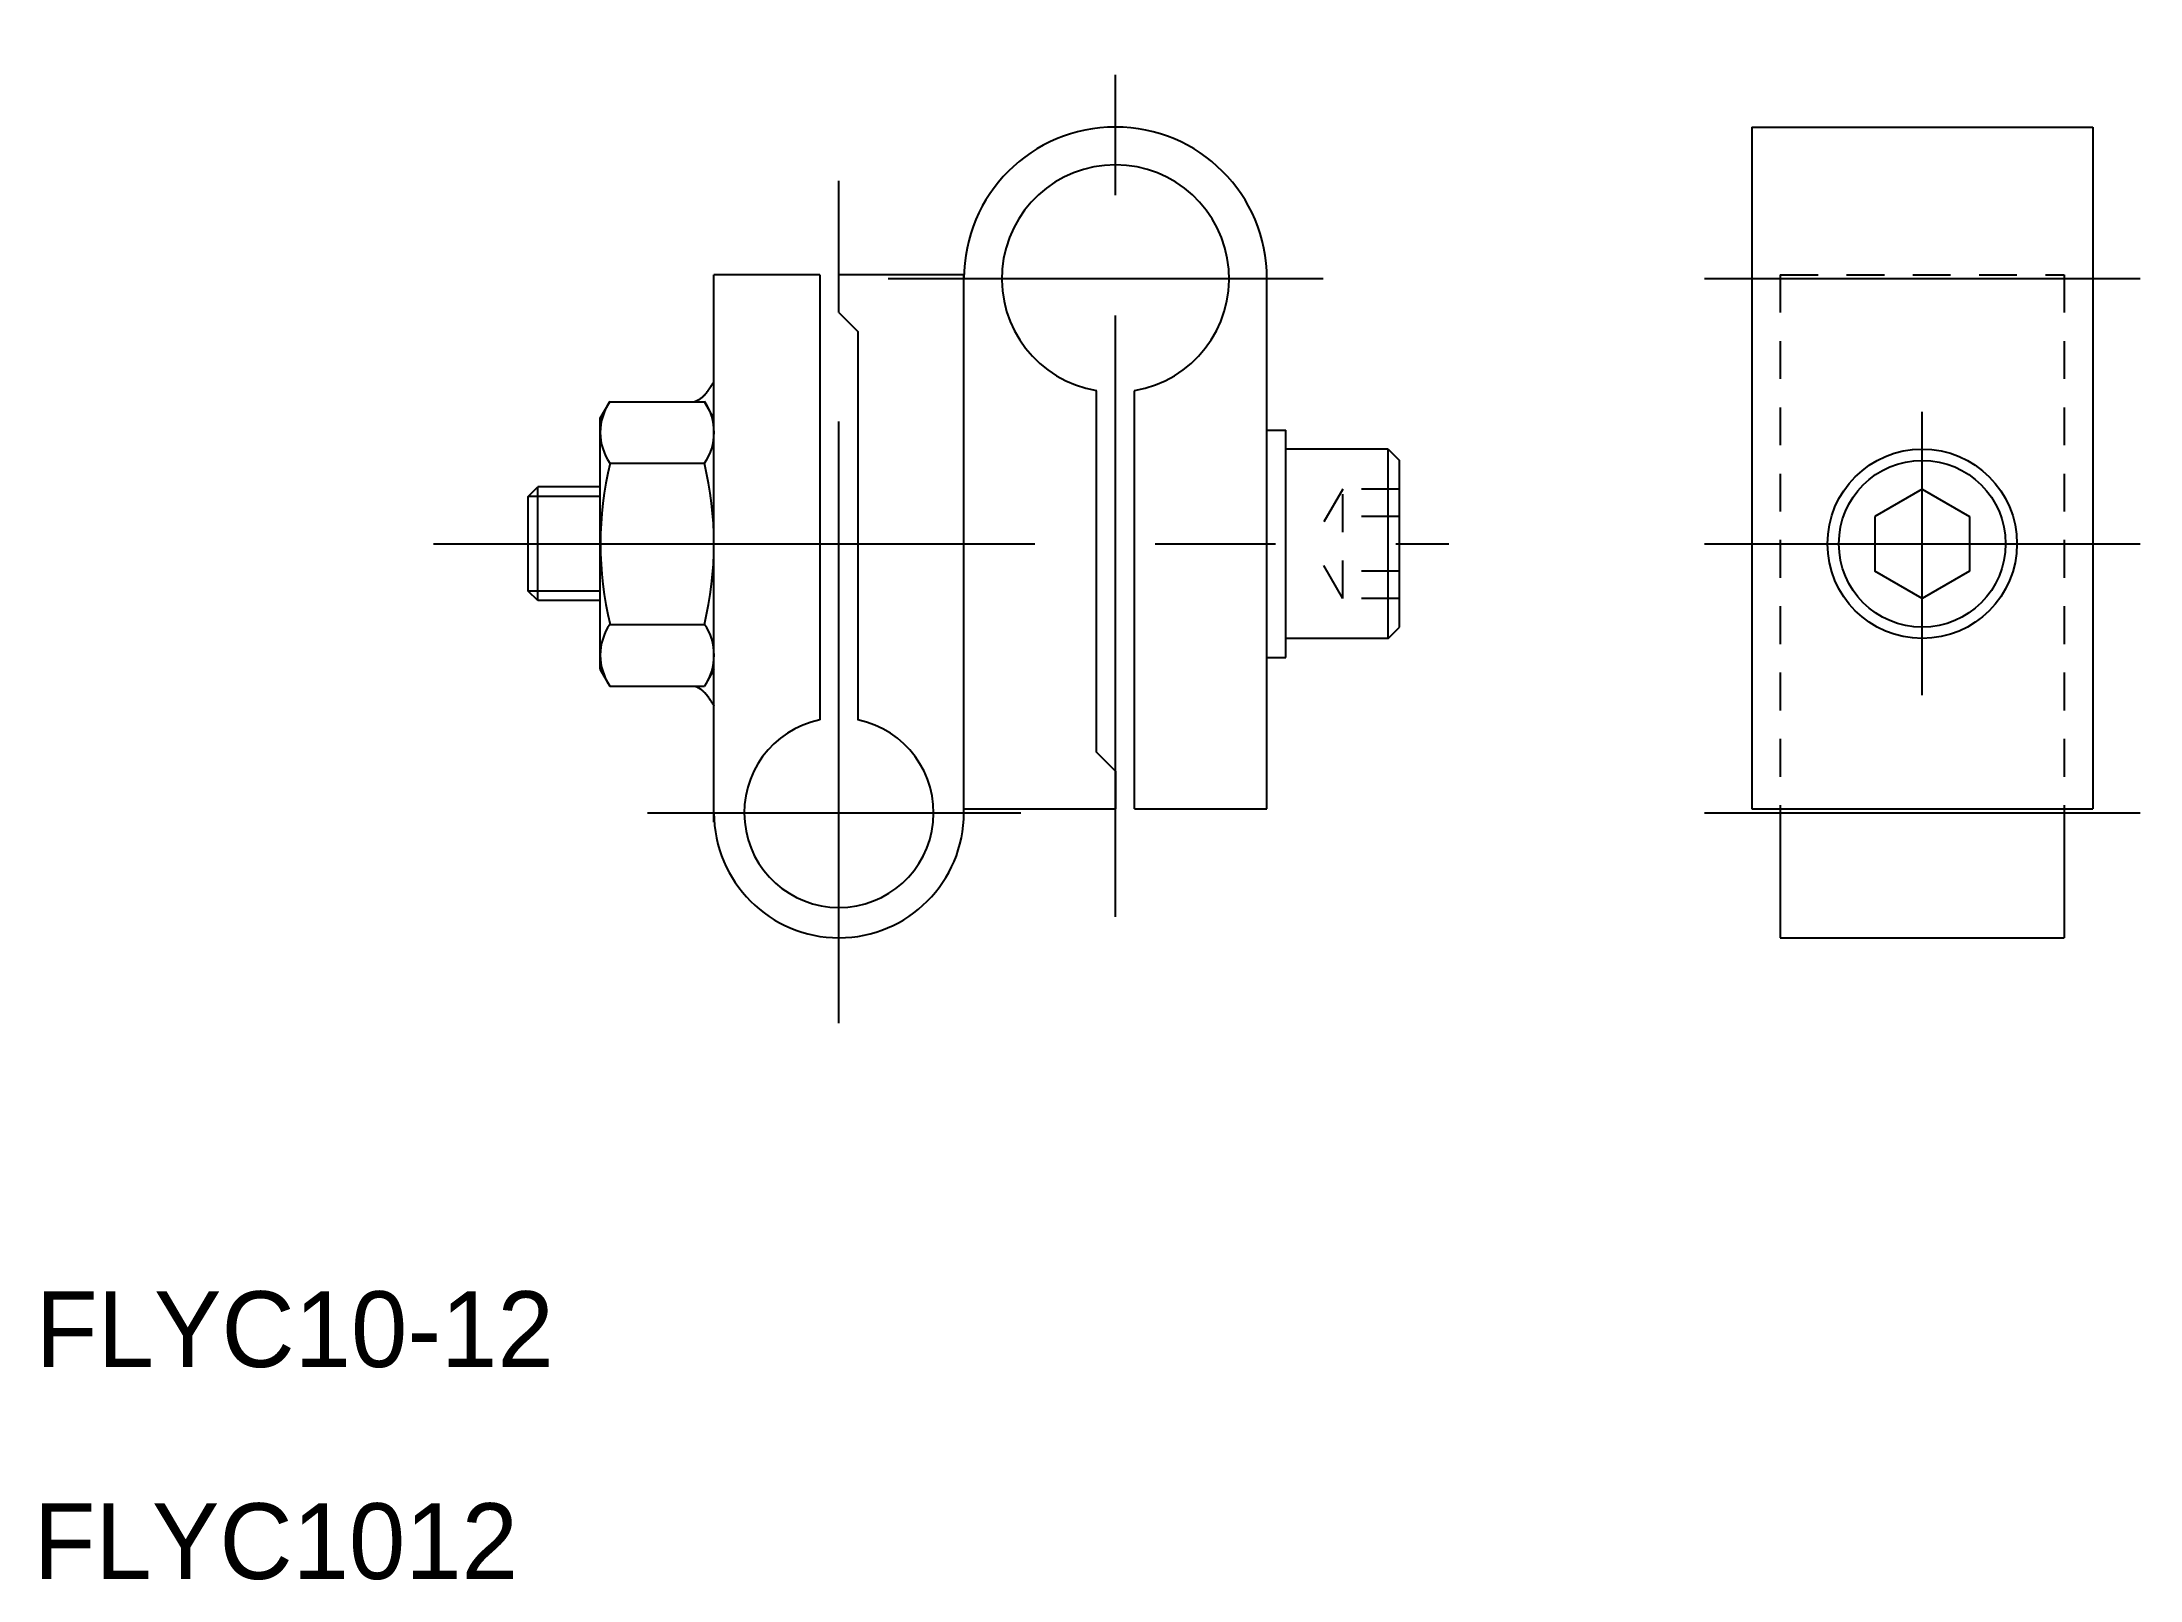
# Model space of a CAD drawing. Extents: x 431 to 541, y 597 to 678.
import ezdxf

# ---------------------------------------------------------------- set-up
doc = ezdxf.new("R2010")
doc.units = 0
doc.linetypes.add('CENTER', pattern=[50.8, 31.75, -6.35, 6.35, -6.35])
doc.linetypes.add('DASHED', pattern=[3.5, 2, -1.5])
doc.layers.get('0').update_dxf_attribs({"linetype": 'CONTINUOUS'})
doc.layers.add('CENTER', color=1, linetype='CENTER')

msp = doc.modelspace()

# ---------------------------------------------------------------- linework, layer by layer
at = {"color": 7, "linetype": 'CONTINUOUS'}
for p, q in [((521, 673.27), (539, 673.27)), ((521, 673.27), (521, 637.27)), ((539, 673.27), (539, 637.27)), ((466.2, 636.57), (466.2, 665.47)), ((471.8, 665.47), (466.2, 665.47)), ((471.8, 665.47), (471.8, 641.97)), ((472.8, 663.47), (472.8, 665.47)), ((479.4, 665.47), (472.8, 665.47)), ((479.4, 637.07), (479.4, 665.47)), ((495.4, 637.27), (495.4, 665.27)), ((472.8, 663.47), (473.8, 662.47)), ((473.8, 662.47), (473.8, 641.97)), ((486.4, 640.27), (486.4, 659.35)), ((488.4, 637.27), (488.4, 659.35)), ((460.2, 657.9), (460.71, 658.77)), ((460.71, 658.77), (465.7, 658.77)), ((466.2, 657.9), (465.7, 658.77)), ((460.2, 644.63), (460.2, 657.9)), ((466.2, 644.63), (466.2, 657.9)), ((495.4, 657.27), (496.4, 657.27)), ((496.4, 645.27), (496.4, 657.27)), ((501.8, 656.27), (496.4, 656.27)), ((501.8, 646.27), (501.8, 656.27)), ((460.71, 655.52), (465.7, 655.52)), ((502.4, 646.87), (502.4, 655.67)), ((456.4, 653.77), (456.9, 654.27)), ((456.4, 648.77), (456.4, 653.77)), ((460.2, 654.27), (456.9, 654.27)), ((456.9, 648.27), (456.9, 654.27)), ((530, 654.16), (527.5, 652.71)), ((530, 654.16), (532.5, 652.71)), ((527.5, 652.71), (527.5, 649.83)), ((532.5, 652.71), (532.5, 649.83)), ((530, 648.38), (527.5, 649.83)), ((532.5, 649.83), (530, 648.38)), ((456.9, 648.27), (456.4, 648.77)), ((460.2, 648.27), (456.9, 648.27)), ((460.71, 647.01), (465.7, 647.01)), ((501.8, 646.27), (496.4, 646.27)), ((495.4, 645.27), (496.4, 645.27)), ((460.2, 644.63), (460.71, 643.76)), ((460.71, 643.76), (465.7, 643.76)), ((466.2, 644.63), (465.7, 643.76)), ((487.4, 639.27), (486.4, 640.27)), ((487.4, 639.27), (487.4, 637.27)), ((479.4, 637.27), (487.4, 637.27)), ((488.4, 637.27), (495.4, 637.27)), ((521, 637.27), (539, 637.27)), ((522.5, 637.27), (522.5, 630.47)), ((537.5, 637.27), (537.5, 630.47)), ((522.5, 630.47), (537.5, 630.47))]:
    msp.add_line(p, q, dxfattribs=at)
at = {"color": 3, "linetype": 'DASHED'}
for p, q in [((522.5, 665.47), (522.5, 637.27)), ((522.5, 665.47), (537.5, 665.47)), ((537.5, 665.47), (537.5, 637.27)), ((499.4, 654.16), (497.74, 651.27)), ((499.4, 648.38), (499.4, 654.16)), ((502.4, 654.16), (499.4, 654.16)), ((502.4, 652.71), (499.4, 652.71)), ((499.4, 648.38), (497.74, 651.27)), ((502.4, 649.83), (499.4, 649.83)), ((502.4, 648.38), (499.4, 648.38))]:
    msp.add_line(p, q, dxfattribs=at)
for p, q in [((501.8, 656.27), (502.4, 655.67)), ((499.1, 646.27), (499.1, 646.27)), ((500.45, 646.27), (500.45, 646.27)), ((501.8, 646.27), (502.4, 646.87))]:
    msp.add_line(p, q)
at = {"color": 3, "linetype": 'CONTINUOUS'}
for p, q in [((460.2, 653.77), (456.4, 653.77)), ((460.2, 648.77), (456.4, 648.77))]:
    msp.add_line(p, q, dxfattribs=at)
at = {"color": 7}
for points in [[(465.18, 658.77, 0), (465.19, 658.78, 0), (465.19, 658.78, 0), (465.2, 658.78, 0), (465.21, 658.78, 0), (465.21, 658.79, 0), (465.22, 658.79, 0), (465.23, 658.79, 0), (465.23, 658.79, 0), (465.24, 658.8, 0), (465.25, 658.8, 0), (465.25, 658.8, 0), (465.26, 658.81, 0), (465.27, 658.81, 0), (465.27, 658.81, 0), (465.28, 658.82, 0), (465.29, 658.82, 0), (465.3, 658.82, 0), (465.3, 658.83, 0), (465.31, 658.83, 0), (465.32, 658.83, 0), (465.32, 658.84, 0), (465.33, 658.84, 0), (465.34, 658.84, 0), (465.34, 658.85, 0), (465.35, 658.85, 0), (465.36, 658.85, 0), (465.36, 658.86, 0), (465.37, 658.86, 0), (465.38, 658.86, 0), (465.38, 658.87, 0), (465.39, 658.87, 0), (465.4, 658.88, 0), (465.4, 658.88, 0), (465.41, 658.88, 0), (465.42, 658.89, 0), (465.43, 658.89, 0), (465.43, 658.89, 0), (465.44, 658.9, 0), (465.45, 658.9, 0), (465.45, 658.91, 0), (465.46, 658.91, 0), (465.47, 658.92, 0), (465.47, 658.92, 0), (465.48, 658.93, 0), (465.49, 658.93, 0), (465.49, 658.93, 0), (465.5, 658.94, 0), (465.51, 658.95, 0), (465.51, 658.95, 0), (465.52, 658.96, 0), (465.53, 658.96, 0), (465.53, 658.97, 0), (465.54, 658.97, 0), (465.55, 658.98, 0), (465.55, 658.98, 0), (465.56, 658.99, 0), (465.57, 658.99, 0), (465.57, 659, 0), (465.58, 659, 0), (465.59, 659.01, 0), (465.59, 659.01, 0), (465.6, 659.02, 0), (465.61, 659.02, 0), (465.61, 659.03, 0), (465.62, 659.04, 0), (465.63, 659.04, 0), (465.63, 659.05, 0), (465.64, 659.05, 0), (465.65, 659.06, 0), (465.65, 659.07, 0), (465.66, 659.07, 0), (465.67, 659.08, 0), (465.67, 659.09, 0), (465.68, 659.09, 0), (465.69, 659.1, 0), (465.69, 659.11, 0), (465.7, 659.11, 0), (465.71, 659.12, 0), (465.71, 659.13, 0), (465.72, 659.13, 0), (465.73, 659.14, 0), (465.73, 659.15, 0), (465.74, 659.15, 0), (465.74, 659.16, 0), (465.75, 659.17, 0), (465.76, 659.18, 0), (465.76, 659.18, 0), (465.77, 659.19, 0), (465.78, 659.2, 0), (465.78, 659.21, 0), (465.79, 659.22, 0), (465.8, 659.22, 0), (465.8, 659.23, 0), (465.81, 659.24, 0), (465.82, 659.25, 0), (465.82, 659.26, 0), (465.83, 659.26, 0), (465.83, 659.27, 0), (465.84, 659.28, 0), (465.85, 659.29, 0), (465.85, 659.3, 0), (465.86, 659.31, 0), (465.87, 659.32, 0), (465.87, 659.33, 0), (465.88, 659.33, 0), (465.89, 659.34, 0), (465.89, 659.35, 0), (465.9, 659.36, 0), (465.9, 659.37, 0), (465.91, 659.38, 0), (465.92, 659.39, 0), (465.92, 659.4, 0), (465.93, 659.41, 0), (465.94, 659.42, 0), (465.94, 659.42, 0), (465.95, 659.43, 0), (465.95, 659.44, 0), (465.96, 659.45, 0), (465.97, 659.46, 0), (465.97, 659.47, 0), (465.98, 659.48, 0), (465.99, 659.49, 0), (465.99, 659.5, 0), (466, 659.51, 0), (466, 659.52, 0), (466.01, 659.53, 0), (466.02, 659.54, 0), (466.02, 659.55, 0), (466.03, 659.55, 0), (466.03, 659.57, 0), (466.04, 659.57, 0), (466.05, 659.58, 0), (466.05, 659.59, 0), (466.06, 659.6, 0), (466.06, 659.61, 0), (466.07, 659.62, 0), (466.08, 659.63, 0), (466.08, 659.64, 0), (466.09, 659.65, 0), (466.09, 659.65, 0), (466.1, 659.66, 0), (466.11, 659.67, 0), (466.11, 659.68, 0), (466.12, 659.69, 0), (466.12, 659.7, 0), (466.13, 659.71, 0), (466.13, 659.72, 0), (466.14, 659.72, 0), (466.15, 659.73, 0), (466.15, 659.74, 0), (466.16, 659.75, 0), (466.16, 659.76, 0), (466.17, 659.76, 0), (466.18, 659.77, 0), (466.18, 659.78, 0), (466.19, 659.79, 0), (466.19, 659.79, 0), (466.2, 659.8, 0), (466.2, 659.81, 0)], [(465.18, 643.76, 0), (465.19, 643.76, 0), (465.19, 643.76, 0), (465.2, 643.76, 0), (465.21, 643.75, 0), (465.21, 643.75, 0), (465.22, 643.75, 0), (465.23, 643.75, 0), (465.23, 643.74, 0), (465.24, 643.74, 0), (465.25, 643.74, 0), (465.25, 643.73, 0), (465.26, 643.73, 0), (465.27, 643.73, 0), (465.27, 643.73, 0), (465.28, 643.72, 0), (465.29, 643.72, 0), (465.3, 643.72, 0), (465.3, 643.71, 0), (465.31, 643.71, 0), (465.32, 643.71, 0), (465.32, 643.7, 0), (465.33, 643.7, 0), (465.34, 643.7, 0), (465.34, 643.69, 0), (465.35, 643.69, 0), (465.36, 643.68, 0), (465.36, 643.68, 0), (465.37, 643.68, 0), (465.38, 643.67, 0), (465.38, 643.67, 0), (465.39, 643.67, 0), (465.4, 643.66, 0), (465.4, 643.66, 0), (465.41, 643.65, 0), (465.42, 643.65, 0), (465.43, 643.65, 0), (465.43, 643.64, 0), (465.44, 643.64, 0), (465.45, 643.63, 0), (465.45, 643.63, 0), (465.46, 643.62, 0), (465.47, 643.62, 0), (465.47, 643.62, 0), (465.48, 643.61, 0), (465.49, 643.61, 0), (465.49, 643.6, 0), (465.5, 643.6, 0), (465.51, 643.59, 0), (465.51, 643.59, 0), (465.52, 643.58, 0), (465.53, 643.58, 0), (465.53, 643.57, 0), (465.54, 643.57, 0), (465.55, 643.56, 0), (465.55, 643.56, 0), (465.56, 643.55, 0), (465.57, 643.55, 0), (465.57, 643.54, 0), (465.58, 643.53, 0), (465.59, 643.53, 0), (465.59, 643.52, 0), (465.6, 643.52, 0), (465.61, 643.51, 0), (465.61, 643.51, 0), (465.62, 643.5, 0), (465.63, 643.49, 0), (465.63, 643.49, 0), (465.64, 643.48, 0), (465.65, 643.48, 0), (465.65, 643.47, 0), (465.66, 643.46, 0), (465.67, 643.46, 0), (465.67, 643.45, 0), (465.68, 643.44, 0), (465.69, 643.44, 0), (465.69, 643.43, 0), (465.7, 643.42, 0), (465.71, 643.42, 0), (465.71, 643.41, 0), (465.72, 643.4, 0), (465.73, 643.4, 0), (465.73, 643.39, 0), (465.74, 643.38, 0), (465.74, 643.37, 0), (465.75, 643.37, 0), (465.76, 643.36, 0), (465.76, 643.35, 0), (465.77, 643.35, 0), (465.78, 643.34, 0), (465.78, 643.33, 0), (465.79, 643.32, 0), (465.8, 643.31, 0), (465.8, 643.3, 0), (465.81, 643.3, 0), (465.82, 643.29, 0), (465.82, 643.28, 0), (465.83, 643.27, 0), (465.83, 643.26, 0), (465.84, 643.26, 0), (465.85, 643.25, 0), (465.85, 643.24, 0), (465.86, 643.23, 0), (465.87, 643.22, 0), (465.87, 643.21, 0), (465.88, 643.2, 0), (465.89, 643.2, 0), (465.89, 643.19, 0), (465.9, 643.18, 0), (465.9, 643.17, 0), (465.91, 643.16, 0), (465.92, 643.15, 0), (465.92, 643.14, 0), (465.93, 643.13, 0), (465.94, 643.12, 0), (465.94, 643.11, 0), (465.95, 643.1, 0), (465.95, 643.09, 0), (465.96, 643.09, 0), (465.97, 643.08, 0), (465.97, 643.07, 0), (465.98, 643.06, 0), (465.99, 643.05, 0), (465.99, 643.04, 0), (466, 643.03, 0), (466, 643.02, 0), (466.01, 643.01, 0), (466.02, 643, 0), (466.02, 642.99, 0), (466.03, 642.98, 0), (466.03, 642.97, 0), (466.04, 642.96, 0), (466.05, 642.95, 0), (466.05, 642.95, 0), (466.06, 642.94, 0), (466.06, 642.93, 0), (466.07, 642.92, 0), (466.08, 642.91, 0), (466.08, 642.9, 0), (466.09, 642.89, 0), (466.09, 642.88, 0), (466.1, 642.87, 0), (466.11, 642.86, 0), (466.11, 642.86, 0), (466.12, 642.85, 0), (466.12, 642.84, 0), (466.13, 642.83, 0), (466.13, 642.82, 0), (466.14, 642.81, 0), (466.15, 642.8, 0), (466.15, 642.8, 0), (466.16, 642.79, 0), (466.16, 642.78, 0), (466.17, 642.77, 0), (466.18, 642.76, 0), (466.18, 642.76, 0), (466.19, 642.75, 0), (466.19, 642.74, 0), (466.2, 642.73, 0), (466.2, 642.73, 0)]]:
    msp.add_polyline3d(points, dxfattribs=at)
at = {"color": 7, "linetype": 'CONTINUOUS'}
for radius in [5, 4.4]:
    msp.add_circle((530, 651.27), radius, dxfattribs=at)
for centre, radius, start, end in [((487.4, 665.27), 8, 0, 180), ((487.4, 665.27), 6, 279.5941, 260.4059), ((463.08, 657.15), 2.88, 145.6157, 214.3843), ((463.33, 657.15), 2.88, 325.6157, 34.3843), ((478.47, 651.27), 18.26, 166.5239, 193.4761), ((447.94, 651.27), 18.26, 346.5239, 13.4761), ((463.08, 645.39), 2.88, 145.6157, 214.3843), ((463.33, 645.39), 2.88, 325.6157, 34.3843), ((472.8, 637.07), 5, 101.537, 78.463), ((472.8, 637.07), 6.6, 180, 0)]:
    msp.add_arc(centre, radius, start, end, dxfattribs=at)
at = {"layer": 'CENTER', "color": 1, "linetype": 'CENTER'}
for p, q in [((487.4, 631.57), (487.4, 677.76)), ((472.8, 625.97), (472.8, 670.97)), ((475.4, 665.27), (498.36, 665.27)), ((518.5, 665.27), (541.5, 665.27)), ((530, 643.27), (530, 658.24)), ((451.4, 651.27), (505, 651.27)), ((518.5, 651.27), (541.5, 651.27)), ((462.69, 637.07), (482.4, 637.07)), ((518.5, 637.07), (541.5, 637.07))]:
    msp.add_line(p, q, dxfattribs=at)

# ---------------------------------------------------------------- texts
at = {"color": 7, "linetype": 'CONTINUOUS'}
for s, p in [('FLYC10-12', (430.39, 607.81)), ('FLYC1012', (430.28, 596.62))]:
    msp.add_text(s, height=4, dxfattribs=at).set_placement(p)

doc.saveas('drawing.dxf')
